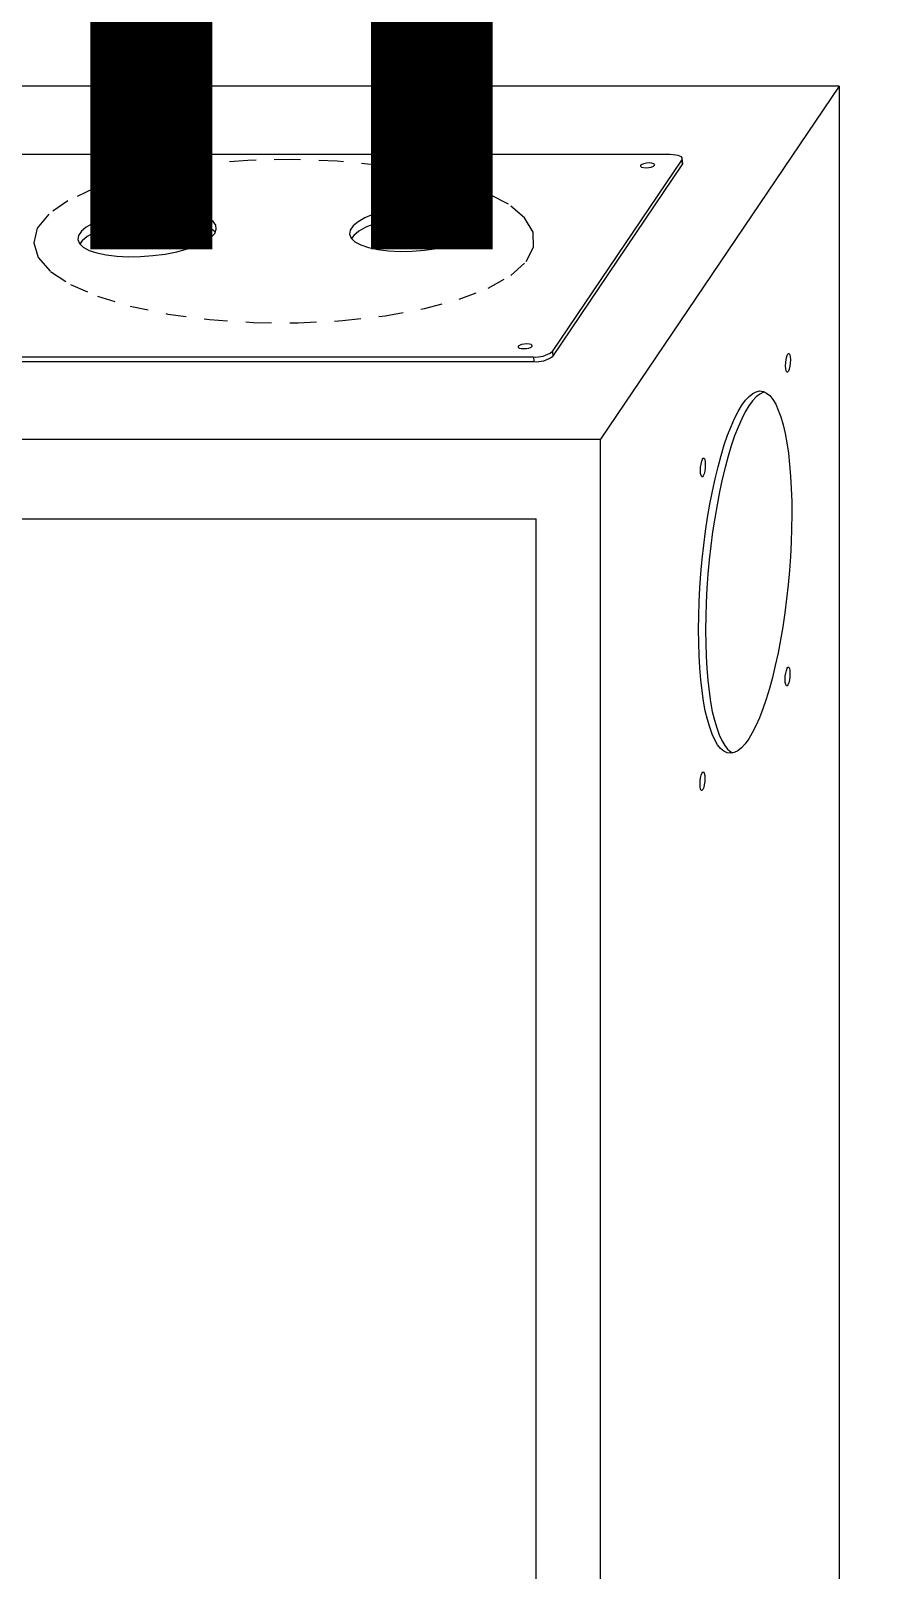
# Model space of a CAD drawing. Header units: millimetres. Extents: x 8533 to 164433, y 5768 to 115327.
# Drawn here: x 72250 to 72831, y 100483 to 101537 of the extents above; entities that cross this region are included whole.
import ezdxf

# ---------------------------------------------------------------- set-up
doc = ezdxf.new("R2010")
doc.units = ezdxf.units.MM
doc.header["$LTSCALE"] = 250
doc.linetypes.add('HIDDEN', pattern=[2, 1, -1])
doc.linetypes.add('HIDDENX2', pattern=[19.05, 12.7, -6.35])
doc.layers.add('06_G-ENP_심볼', color=3, linetype='Continuous')
doc.layers.add('10_G-ENP_매립관', color=80, linetype='HIDDENX2', lineweight=30)

msp = doc.modelspace()

# ---------------------------------------------------------------- linework, layer by layer
at = {"layer": '06_G-ENP_심볼', "color": 7, "linetype": 'Continuous', "lineweight": 25}
for p, q in [((72803.9, 101499.3, -0.1), (71587.1, 101499.3, -0.1)), ((72803.9, 101499.3, -0.1), (72640.3, 101257.4, -0.1)), ((72803.9, 101499.3, -0.1), (72803.9, 99669.9, -0.1)), ((72688.1, 101452.4, -0.1), (71637.4, 101452.4, -0.1)), ((72607.4, 101317.5, -0.1), (72696.2, 101448.7, -0.1)), ((72607.7, 101314.2, -0.1), (72696.4, 101445.5, -0.1)), ((72668.7, 101445.7, -0.1), (72667.9, 101445.1, -0.1)), ((72667.9, 101445.1, -0.1), (72667.9, 101444.5, -0.1)), ((72667.9, 101444.5, -0.1), (72668.5, 101443.9, -0.1)), ((72668.5, 101443.9, -0.1), (72669.8, 101443.6, -0.1)), ((72670.1, 101446.2, -0.1), (72668.7, 101445.7, -0.1)), ((72669.8, 101443.6, -0.1), (72671.6, 101443.4, -0.1)), ((72671.9, 101446.6, -0.1), (72670.1, 101446.2, -0.1)), ((72671.6, 101443.4, -0.1), (72673.5, 101443.6, -0.1)), ((72673.8, 101446.7, -0.1), (72671.9, 101446.6, -0.1)), ((72673.5, 101443.6, -0.1), (72675.2, 101443.9, -0.1)), ((72675.5, 101446.6, -0.1), (72673.8, 101446.7, -0.1)), ((72675.2, 101443.9, -0.1), (72676.6, 101444.5, -0.1)), ((72676.8, 101446.2, -0.1), (72675.5, 101446.6, -0.1)), ((72676.6, 101444.5, -0.1), (72677.4, 101445.1, -0.1)), ((72677.5, 101445.7, -0.1), (72676.8, 101446.2, -0.1)), ((72677.4, 101445.1, -0.1), (72677.5, 101445.7, -0.1)), ((72690.1, 101452.3, -0.1), (72688.1, 101452.4, -0.1)), ((72691.9, 101452.1, -0.1), (72690.1, 101452.3, -0.1)), ((72693.5, 101451.8, -0.1), (72691.9, 101452.1, -0.1)), ((72694.8, 101451.3, -0.1), (72693.5, 101451.8, -0.1)), ((72695.8, 101450.8, -0.1), (72694.8, 101451.3, -0.1)), ((72696.3, 101450.1, -0.1), (72695.8, 101450.8, -0.1)), ((72696.2, 101448.7, -0.1), (72696.4, 101449.4, -0.1)), ((72696.2, 101448.7, -0.1), (72696.4, 101445.5, -0.1)), ((72696.4, 101449.4, -0.1), (72696.3, 101450.1, -0.1)), ((72696.7, 101446.4, -0.1), (72696.4, 101449.7, -0.1)), ((72696.4, 101445.5, -0.1), (72696.7, 101446.2, -0.1)), ((72696.7, 101446.2, -0.1), (72696.7, 101446.4, -0.1)), ((72313.4, 101411.8, -0.4), (72305.7, 101410, -0.4)), ((72321.6, 101413.2, -0.4), (72313.4, 101411.8, -0.4)), ((72330.1, 101414.1, -0.4), (72321.6, 101413.2, -0.4)), ((72338.6, 101414.5, -0.4), (72330.1, 101414.1, -0.4)), ((72346.8, 101414.3, -0.4), (72338.6, 101414.5, -0.4)), ((72354.4, 101413.7, -0.4), (72346.8, 101414.3, -0.4)), ((72361.3, 101412.6, -0.4), (72354.4, 101413.7, -0.4)), ((72367.1, 101411, -0.4), (72361.3, 101412.6, -0.4)), ((72371.8, 101409, -0.4), (72367.1, 101411, -0.4)), ((72484.9, 101411.6, -0.4), (72479, 101409.1, -0.4)), ((72491.9, 101413.8, -0.4), (72484.9, 101411.6, -0.4)), ((72499.6, 101415.6, -0.4), (72491.9, 101413.8, -0.4)), ((72507.8, 101416.9, -0.4), (72499.6, 101415.6, -0.4)), ((72516.3, 101417.8, -0.4), (72507.8, 101416.9, -0.4)), ((72516.8, 101411.3, -0.4), (72508.3, 101410.4, -0.4)), ((72524.7, 101418.2, -0.4), (72516.3, 101417.8, -0.4)), ((72525.3, 101411.7, -0.4), (72516.8, 101411.3, -0.4)), ((72532.9, 101418.1, -0.4), (72524.7, 101418.2, -0.4)), ((72533.5, 101411.5, -0.4), (72525.3, 101411.7, -0.4)), ((72540.6, 101417.4, -0.4), (72532.9, 101418.1, -0.4)), ((72541.1, 101410.9, -0.4), (72533.5, 101411.5, -0.4)), ((72547.4, 101416.3, -0.4), (72540.6, 101417.4, -0.4)), ((72548, 101409.8, -0.4), (72541.1, 101410.9, -0.4)), ((72553.3, 101414.7, -0.4), (72547.4, 101416.3, -0.4)), ((72557.9, 101412.7, -0.4), (72553.3, 101414.7, -0.4)), ((72561.2, 101410.4, -0.4), (72557.9, 101412.7, -0.4)), ((72288.1, 101402.7, -0.4), (72284.8, 101399.9, -0.4)), ((72292.9, 101405.4, -0.4), (72288.1, 101402.7, -0.4)), ((72298.8, 101407.9, -0.4), (72292.9, 101405.4, -0.4)), ((72299.4, 101401.4, -0.4), (72293.4, 101398.9, -0.4)), ((72305.7, 101410, -0.4), (72298.8, 101407.9, -0.4)), ((72306.3, 101403.5, -0.4), (72299.4, 101401.4, -0.4)), ((72314, 101405.3, -0.4), (72306.3, 101403.5, -0.4)), ((72322.2, 101406.7, -0.4), (72314, 101405.3, -0.4)), ((72330.7, 101407.6, -0.4), (72322.2, 101406.7, -0.4)), ((72339.2, 101407.9, -0.4), (72330.7, 101407.6, -0.4)), ((72347.3, 101407.8, -0.4), (72339.2, 101407.9, -0.4)), ((72355, 101407.2, -0.4), (72347.3, 101407.8, -0.4)), ((72361.9, 101406, -0.4), (72355, 101407.2, -0.4)), ((72367.7, 101404.5, -0.4), (72361.9, 101406, -0.4)), ((72372.3, 101402.5, -0.4), (72367.7, 101404.5, -0.4)), ((72375.1, 101406.7, -0.4), (72371.8, 101409, -0.4)), ((72375.6, 101400.1, -0.4), (72372.3, 101402.5, -0.4)), ((72376.9, 101404.1, -0.4), (72375.1, 101406.7, -0.4)), ((72376.1, 101398.4, -0.4), (72377.2, 101401.3, -0.4)), ((72377.2, 101401.3, -0.4), (72376.9, 101404.1, -0.4)), ((72469, 101400.7, -0.4), (72468.5, 101397.9, -0.4)), ((72470.9, 101403.6, -0.4), (72469, 101400.7, -0.4)), ((72474.3, 101406.4, -0.4), (72470.9, 101403.6, -0.4)), ((72479, 101409.1, -0.4), (72474.3, 101406.4, -0.4)), ((72479.6, 101402.6, -0.4), (72474.9, 101399.9, -0.4)), ((72485.5, 101405.1, -0.4), (72479.6, 101402.6, -0.4)), ((72492.4, 101407.2, -0.4), (72485.5, 101405.1, -0.4)), ((72500.1, 101409, -0.4), (72492.4, 101407.2, -0.4)), ((72508.3, 101410.4, -0.4), (72500.1, 101409, -0.4)), ((72553.8, 101408.2, -0.4), (72548, 101409.8, -0.4)), ((72558.5, 101406.2, -0.4), (72553.8, 101408.2, -0.4)), ((72561.8, 101403.9, -0.4), (72558.5, 101406.2, -0.4)), ((72559.5, 101399.3, -0.4), (72562.2, 101402.2, -0.4)), ((72563.1, 101407.8, -0.4), (72561.2, 101410.4, -0.4)), ((72562.7, 101402.9, -0.4), (72561.8, 101403.9, -0.4)), ((72562.2, 101402.2, -0.4), (72563.4, 101405, -0.4)), ((72563.4, 101405, -0.4), (72563.1, 101407.8, -0.4)), ((72282.8, 101397, -0.4), (72282.4, 101394.2, -0.4)), ((72282.4, 101394.2, -0.4), (72283.5, 101391.5, -0.4)), ((72284.8, 101399.9, -0.4), (72282.8, 101397, -0.4)), ((72283.5, 101391.5, -0.4), (72286, 101389, -0.4)), ((72285.3, 101393.4, -0.4), (72283.7, 101391.2, -0.4)), ((72288.7, 101396.2, -0.4), (72285.3, 101393.4, -0.4)), ((72293.4, 101398.9, -0.4), (72288.7, 101396.2, -0.4)), ((72357.5, 101387.9, -0.4), (72363.9, 101390.2, -0.4)), ((72363.9, 101390.2, -0.4), (72369.3, 101392.8, -0.4)), ((72369.3, 101392.8, -0.4), (72373.4, 101395.6, -0.4)), ((72373.4, 101395.6, -0.4), (72376.1, 101398.4, -0.4)), ((72376.5, 101399.2, -0.4), (72375.6, 101400.1, -0.4)), ((72468.5, 101397.9, -0.4), (72469.6, 101395.2, -0.4)), ((72469.6, 101395.2, -0.4), (72472.2, 101392.7, -0.4)), ((72471.5, 101397.1, -0.4), (72469.8, 101394.9, -0.4)), ((72474.9, 101399.9, -0.4), (72471.5, 101397.1, -0.4)), ((72472.2, 101392.7, -0.4), (72476.2, 101390.6, -0.4)), ((72476.2, 101390.6, -0.4), (72481.4, 101388.8, -0.4)), ((72536.3, 101389.6, -0.4), (72543.6, 101391.6, -0.4)), ((72543.6, 101391.6, -0.4), (72550.1, 101393.9, -0.4)), ((72550.1, 101393.9, -0.4), (72555.4, 101396.5, -0.4)), ((72555.4, 101396.5, -0.4), (72559.5, 101399.3, -0.4)), ((72286, 101389, -0.4), (72290, 101386.8, -0.4)), ((72290, 101386.8, -0.4), (72295.3, 101385.1, -0.4)), ((72295.3, 101385.1, -0.4), (72301.7, 101383.7, -0.4)), ((72301.7, 101383.7, -0.4), (72309, 101382.8, -0.4)), ((72309, 101382.8, -0.4), (72316.9, 101382.4, -0.4)), ((72316.9, 101382.4, -0.4), (72325.3, 101382.5, -0.4)), ((72325.3, 101382.5, -0.4), (72333.8, 101383.2, -0.4)), ((72333.8, 101383.2, -0.4), (72342.2, 101384.3, -0.4)), ((72342.2, 101384.3, -0.4), (72350.2, 101385.9, -0.4)), ((72350.2, 101385.9, -0.4), (72357.5, 101387.9, -0.4)), ((72481.4, 101388.8, -0.4), (72487.8, 101387.4, -0.4)), ((72487.8, 101387.4, -0.4), (72495.1, 101386.5, -0.4)), ((72495.1, 101386.5, -0.4), (72503.1, 101386.1, -0.4)), ((72503.1, 101386.1, -0.4), (72511.4, 101386.3, -0.4)), ((72511.4, 101386.3, -0.4), (72519.9, 101386.9, -0.4)), ((72519.9, 101386.9, -0.4), (72528.3, 101388, -0.4)), ((72528.3, 101388, -0.4), (72536.3, 101389.6, -0.4)), ((72584.1, 101321.1, -0.4), (72584, 101320.5, -0.4)), ((72584, 101320.5, -0.4), (72584.7, 101319.9, -0.4)), ((72584.9, 101321.7, -0.4), (72584.1, 101321.1, -0.4)), ((72584.7, 101319.9, -0.4), (72586, 101319.6, -0.4)), ((72586.3, 101322.3, -0.4), (72584.9, 101321.7, -0.4)), ((72586, 101319.6, -0.4), (72587.7, 101319.5, -0.4)), ((72588, 101322.6, -0.4), (72586.3, 101322.3, -0.4)), ((72587.7, 101319.5, -0.4), (72589.6, 101319.6, -0.4)), ((72589.9, 101322.7, -0.4), (72588, 101322.6, -0.4)), ((72589.6, 101319.6, -0.4), (72591.4, 101319.9, -0.4)), ((72591.7, 101322.6, -0.4), (72589.9, 101322.7, -0.4)), ((72591.4, 101319.9, -0.4), (72592.8, 101320.5, -0.4)), ((72593, 101322.3, -0.4), (72591.7, 101322.6, -0.4)), ((72592.8, 101320.5, -0.4), (72593.6, 101321.1, -0.4)), ((72593.6, 101321.7, -0.4), (72593, 101322.3, -0.4)), ((72593.6, 101321.1, -0.4), (72593.6, 101321.7, -0.4)), ((72607.4, 101317.5, -0.4), (72607.7, 101314.2, -0.4)), ((72768.5, 101315.5, -0.4), (72769.1, 101316.2, -0.4)), ((72769.1, 101316.2, -0.4), (72769.7, 101316.1, -0.4)), ((72769.7, 101316.1, -0.4), (72770.1, 101315.3, -0.4)), ((71543.7, 101313.8, -0.4), (72594.4, 101313.8, -0.4)), ((71544, 101310.6, -0.4), (72594.7, 101310.6, -0.4)), ((72594.4, 101313.8, -0.4), (72594.7, 101310.6, -0.4)), ((72767.2, 101307.7, -0.4), (72767.3, 101309.9, -0.4)), ((72767.3, 101305.7, -0.4), (72767.2, 101307.7, -0.4)), ((72767.3, 101309.9, -0.4), (72767.6, 101312.1, -0.4)), ((72767.5, 101304.3, -0.4), (72767.3, 101305.7, -0.4)), ((72767.6, 101312.1, -0.4), (72768, 101314.1, -0.4)), ((72768, 101314.1, -0.4), (72768.5, 101315.5, -0.4)), ((72769.7, 101305.5, -0.4), (72769.1, 101304.1, -0.4)), ((72770.1, 101307.4, -0.4), (72769.7, 101305.5, -0.4)), ((72770.1, 101315.3, -0.4), (72770.4, 101313.8, -0.4)), ((72770.4, 101309.6, -0.4), (72770.1, 101307.4, -0.4)), ((72770.4, 101313.8, -0.4), (72770.5, 101311.8, -0.4)), ((72770.5, 101311.8, -0.4), (72770.4, 101309.6, -0.4)), ((72768, 101303.4, -0.4), (72767.5, 101304.3, -0.4)), ((72768.5, 101303.4, -0.4), (72768, 101303.4, -0.4)), ((72769.1, 101304.1, -0.4), (72768.5, 101303.4, -0.4)), ((72739.7, 101284.1, -0.4), (72742.2, 101286.8, -0.4)), ((72742.2, 101286.8, -0.4), (72744.7, 101288.8, -0.4)), ((72747, 101286.4, -0.4), (72744.5, 101283.7, -0.4)), ((72744.7, 101288.8, -0.4), (72747.1, 101290, -0.4)), ((72749.5, 101288.4, -0.4), (72747, 101286.4, -0.4)), ((72747.1, 101290, -0.4), (72749.6, 101290.5, -0.4)), ((72752, 101289.6, -0.4), (72749.5, 101288.4, -0.4)), ((72749.6, 101290.5, -0.4), (72751.9, 101290.2, -0.4)), ((72751.9, 101290.2, -0.4), (72754.2, 101289.1, -0.4)), ((72752.8, 101289.9, -0.4), (72752, 101289.6, -0.4)), ((72754.2, 101289.1, -0.4), (72756.4, 101287.3, -0.4)), ((72756.4, 101287.3, -0.4), (72758.4, 101284.7, -0.4)), ((72758.4, 101284.7, -0.4), (72760.4, 101281.4, -0.4)), ((72732.2, 101271.7, -0.4), (72734.7, 101276.5, -0.4)), ((72734.7, 101276.5, -0.4), (72737.2, 101280.7, -0.4)), ((72739.5, 101276.1, -0.4), (72737.1, 101271.3, -0.4)), ((72737.2, 101280.7, -0.4), (72739.7, 101284.1, -0.4)), ((72742, 101280.3, -0.4), (72739.5, 101276.1, -0.4)), ((72744.5, 101283.7, -0.4), (72742, 101280.3, -0.4)), ((72760.4, 101281.4, -0.4), (72762.2, 101277.4, -0.4)), ((72762.2, 101277.4, -0.4), (72763.9, 101272.7, -0.4)), ((72727.5, 101260.1, -0.4), (72729.8, 101266.2, -0.4)), ((72729.8, 101266.2, -0.4), (72732.2, 101271.7, -0.4)), ((72734.6, 101265.8, -0.4), (72732.3, 101259.7, -0.4)), ((72737.1, 101271.3, -0.4), (72734.6, 101265.8, -0.4)), ((72763.9, 101272.7, -0.4), (72765.5, 101267.4, -0.4)), ((72765.5, 101267.4, -0.4), (72766.8, 101261.4, -0.4)), ((71423.5, 101257.4, -0.4), (72640.3, 101257.4, -0.4)), ((72640.3, 99428, -0.4), (72640.3, 101257.4, -0.4)), ((72723, 101246.3, -0.4), (72725.2, 101253.5, -0.4)), ((72725.2, 101253.5, -0.4), (72727.5, 101260.1, -0.4)), ((72730, 101253, -0.4), (72727.8, 101245.8, -0.4)), ((72732.3, 101259.7, -0.4), (72730, 101253, -0.4)), ((72766.8, 101261.4, -0.4), (72768.1, 101254.9, -0.4)), ((72768.1, 101254.9, -0.4), (72769.1, 101247.8, -0.4)), ((72709.3, 101240.4, -0.4), (72709.7, 101242.3, -0.4)), ((72709.7, 101242.3, -0.4), (72710.3, 101243.7, -0.4)), ((72710.3, 101243.7, -0.4), (72710.8, 101244.4, -0.4)), ((72710.8, 101244.4, -0.4), (72711.4, 101244.4, -0.4)), ((72711.4, 101244.4, -0.4), (72711.8, 101243.5, -0.4)), ((72711.8, 101243.5, -0.4), (72712.1, 101242, -0.4)), ((72720.9, 101238.6, -0.4), (72723, 101246.3, -0.4)), ((72727.8, 101245.8, -0.4), (72725.7, 101238.1, -0.4)), ((72769.1, 101247.8, -0.4), (72769.9, 101240.2, -0.4)), ((72708.9, 101236, -0.4), (72709, 101238.2, -0.4)), ((72709, 101234, -0.4), (72708.9, 101236, -0.4)), ((72709, 101238.2, -0.4), (72709.3, 101240.4, -0.4)), ((72709.3, 101232.5, -0.4), (72709, 101234, -0.4)), ((72709.7, 101231.7, -0.4), (72709.3, 101232.5, -0.4)), ((72710.2, 101231.6, -0.4), (72709.7, 101231.7, -0.4)), ((72710.8, 101232.3, -0.4), (72710.2, 101231.6, -0.4)), ((72711.4, 101233.7, -0.4), (72710.8, 101232.3, -0.4)), ((72711.8, 101235.6, -0.4), (72711.4, 101233.7, -0.4)), ((72712.1, 101237.8, -0.4), (72711.8, 101235.6, -0.4)), ((72712.1, 101242, -0.4), (72712.2, 101240.1, -0.4)), ((72712.2, 101240.1, -0.4), (72712.1, 101237.8, -0.4)), ((72718.9, 101230.4, -0.4), (72720.9, 101238.6, -0.4)), ((72725.7, 101238.1, -0.4), (72723.7, 101230, -0.4)), ((72769.9, 101240.2, -0.4), (72770.6, 101232.1, -0.4)), ((72770.6, 101232.1, -0.4), (72771.1, 101223.7, -0.4)), ((72715.4, 101213, -0.4), (72717.1, 101221.9, -0.4)), ((72717.1, 101221.9, -0.4), (72718.9, 101230.4, -0.4)), ((72721.9, 101221.5, -0.4), (72720.2, 101212.6, -0.4)), ((72723.7, 101230, -0.4), (72721.9, 101221.5, -0.4)), ((72771.1, 101223.7, -0.4), (72771.4, 101214.8, -0.4)), ((72713.8, 101203.8, -0.4), (72715.4, 101213, -0.4)), ((72720.2, 101212.6, -0.4), (72718.6, 101203.4, -0.4)), ((72771.4, 101214.8, -0.4), (72771.5, 101205.7, -0.4)), ((71466.7, 101203, -0.4), (72596.3, 101203, -0.4)), ((72596.3, 99482.6, -0.4), (72596.3, 101203, -0.4)), ((72712.4, 101194.4, -0.4), (72713.8, 101203.8, -0.4)), ((72718.6, 101203.4, -0.4), (72717.2, 101194, -0.4)), ((72771.5, 101205.7, -0.4), (72771.3, 101196.4, -0.4)), ((72711.2, 101184.9, -0.4), (72712.4, 101194.4, -0.4)), ((72717.2, 101194, -0.4), (72716, 101184.4, -0.4)), ((72771.3, 101196.4, -0.4), (72771, 101186.8, -0.4)), ((72710.1, 101175.2, -0.4), (72711.2, 101184.9, -0.4)), ((72716, 101184.4, -0.4), (72714.9, 101174.8, -0.4)), ((72771, 101186.8, -0.4), (72770.5, 101177.2, -0.4)), ((72709.2, 101165.4, -0.4), (72710.1, 101175.2, -0.4)), ((72714.9, 101174.8, -0.4), (72714, 101165, -0.4)), ((72770.5, 101177.2, -0.4), (72769.8, 101167.4, -0.4)), ((72708.5, 101155.7, -0.4), (72709.2, 101165.4, -0.4)), ((72714, 101165, -0.4), (72713.3, 101155.3, -0.4)), ((72769.8, 101167.4, -0.4), (72769, 101157.7, -0.4)), ((72708, 101146, -0.4), (72708.5, 101155.7, -0.4)), ((72713.3, 101155.3, -0.4), (72712.8, 101145.6, -0.4)), ((72767.9, 101148, -0.4), (72766.7, 101138.4, -0.4)), ((72769, 101157.7, -0.4), (72767.9, 101148, -0.4)), ((72707.7, 101136.5, -0.4), (72708, 101146, -0.4)), ((72712.8, 101145.6, -0.4), (72712.5, 101136.1, -0.4)), ((72766.7, 101138.4, -0.4), (72765.3, 101129, -0.4)), ((72707.6, 101127.1, -0.4), (72707.7, 101136.5, -0.4)), ((72707.7, 101118, -0.4), (72707.6, 101127.1, -0.4)), ((72712.5, 101136.1, -0.4), (72712.4, 101126.7, -0.4)), ((72712.4, 101126.7, -0.4), (72712.5, 101117.6, -0.4)), ((72765.3, 101129, -0.4), (72763.7, 101119.9, -0.4)), ((72708, 101109.2, -0.4), (72707.7, 101118, -0.4)), ((72712.5, 101117.6, -0.4), (72712.8, 101108.8, -0.4)), ((72763.7, 101119.9, -0.4), (72762, 101111, -0.4)), ((72708.5, 101100.8, -0.4), (72708, 101109.2, -0.4)), ((72712.8, 101108.8, -0.4), (72713.3, 101100.3, -0.4)), ((72762, 101111, -0.4), (72760.1, 101102.5, -0.4)), ((72709.1, 101092.7, -0.4), (72708.5, 101100.8, -0.4)), ((72713.3, 101100.3, -0.4), (72713.9, 101092.3, -0.4)), ((72760.1, 101102.5, -0.4), (72758.2, 101094.3, -0.4)), ((72766.9, 101092.8, -0.4), (72767, 101095, -0.4)), ((72767, 101095, -0.4), (72767.3, 101097.2, -0.4)), ((72767.3, 101097.2, -0.4), (72767.7, 101099.1, -0.4)), ((72767.7, 101099.1, -0.4), (72768.3, 101100.5, -0.4)), ((72768.3, 101100.5, -0.4), (72768.8, 101101.3, -0.4)), ((72768.8, 101101.3, -0.4), (72769.4, 101101.2, -0.4)), ((72769.4, 101101.2, -0.4), (72769.8, 101100.4, -0.4)), ((72769.8, 101100.4, -0.4), (72770.1, 101098.9, -0.4)), ((72770.1, 101094.7, -0.4), (72769.8, 101092.5, -0.4)), ((72770.1, 101098.9, -0.4), (72770.2, 101096.9, -0.4)), ((72770.2, 101096.9, -0.4), (72770.1, 101094.7, -0.4)), ((72710, 101085.1, -0.4), (72709.1, 101092.7, -0.4)), ((72711, 101078, -0.4), (72710, 101085.1, -0.4)), ((72713.9, 101092.3, -0.4), (72714.8, 101084.7, -0.4)), ((72714.8, 101084.7, -0.4), (72715.8, 101077.6, -0.4)), ((72756.1, 101086.6, -0.4), (72753.9, 101079.4, -0.4)), ((72758.2, 101094.3, -0.4), (72756.1, 101086.6, -0.4)), ((72767, 101090.8, -0.4), (72766.9, 101092.8, -0.4)), ((72767.3, 101089.3, -0.4), (72767, 101090.8, -0.4)), ((72767.7, 101088.5, -0.4), (72767.3, 101089.3, -0.4)), ((72768.2, 101088.4, -0.4), (72767.7, 101088.5, -0.4)), ((72768.8, 101089.2, -0.4), (72768.2, 101088.4, -0.4)), ((72769.4, 101090.6, -0.4), (72768.8, 101089.2, -0.4)), ((72769.8, 101092.5, -0.4), (72769.4, 101090.6, -0.4)), ((72712.2, 101071.4, -0.4), (72711, 101078, -0.4)), ((72715.8, 101077.6, -0.4), (72717, 101071, -0.4)), ((72753.9, 101079.4, -0.4), (72751.6, 101072.7, -0.4)), ((72713.6, 101065.5, -0.4), (72712.2, 101071.4, -0.4)), ((72715.2, 101060.1, -0.4), (72713.6, 101065.5, -0.4)), ((72717, 101071, -0.4), (72718.4, 101065, -0.4)), ((72718.4, 101065, -0.4), (72720, 101059.7, -0.4)), ((72749.2, 101066.6, -0.4), (72746.8, 101061.2, -0.4)), ((72751.6, 101072.7, -0.4), (72749.2, 101066.6, -0.4)), ((72716.8, 101055.4, -0.4), (72715.2, 101060.1, -0.4)), ((72718.7, 101051.4, -0.4), (72716.8, 101055.4, -0.4)), ((72720, 101059.7, -0.4), (72721.7, 101055, -0.4)), ((72721.7, 101055, -0.4), (72723.5, 101051, -0.4)), ((72744.4, 101056.3, -0.4), (72741.9, 101052.2, -0.4)), ((72746.8, 101061.2, -0.4), (72744.4, 101056.3, -0.4)), ((72720.6, 101048.1, -0.4), (72718.7, 101051.4, -0.4)), ((72722.7, 101045.6, -0.4), (72720.6, 101048.1, -0.4)), ((72724.9, 101043.7, -0.4), (72722.7, 101045.6, -0.4)), ((72723.5, 101051, -0.4), (72725.5, 101047.7, -0.4)), ((72727.2, 101042.7, -0.4), (72724.9, 101043.7, -0.4)), ((72725.5, 101047.7, -0.4), (72727.5, 101045.1, -0.4)), ((72729.5, 101042.4, -0.4), (72727.2, 101042.7, -0.4)), ((72727.5, 101045.1, -0.4), (72729.7, 101043.3, -0.4)), ((72731.9, 101042.8, -0.4), (72729.5, 101042.4, -0.4)), ((72729.7, 101043.3, -0.4), (72731.1, 101042.6, -0.4)), ((72734.4, 101044, -0.4), (72731.9, 101042.8, -0.4)), ((72736.9, 101046, -0.4), (72734.4, 101044, -0.4)), ((72739.4, 101048.7, -0.4), (72736.9, 101046, -0.4)), ((72741.9, 101052.2, -0.4), (72739.4, 101048.7, -0.4)), ((72708.6, 101021.1, -0.4), (72708.7, 101023.3, -0.4)), ((72708.7, 101019.1, -0.4), (72708.6, 101021.1, -0.4)), ((72708.7, 101023.3, -0.4), (72709, 101025.5, -0.4)), ((72709, 101025.5, -0.4), (72709.4, 101027.4, -0.4)), ((72709.4, 101027.4, -0.4), (72710, 101028.8, -0.4)), ((72710, 101028.8, -0.4), (72710.5, 101029.5, -0.4)), ((72710.5, 101029.5, -0.4), (72711.1, 101029.4, -0.4)), ((72711.1, 101029.4, -0.4), (72711.5, 101028.6, -0.4)), ((72711.5, 101020.7, -0.4), (72711.1, 101018.8, -0.4)), ((72711.5, 101028.6, -0.4), (72711.8, 101027.1, -0.4)), ((72711.8, 101022.9, -0.4), (72711.5, 101020.7, -0.4)), ((72711.8, 101027.1, -0.4), (72711.9, 101025.2, -0.4)), ((72711.9, 101025.2, -0.4), (72711.8, 101022.9, -0.4)), ((72709, 101017.6, -0.4), (72708.7, 101019.1, -0.4)), ((72709.4, 101016.8, -0.4), (72709, 101017.6, -0.4)), ((72709.9, 101016.7, -0.4), (72709.4, 101016.8, -0.4)), ((72710.5, 101017.4, -0.4), (72709.9, 101016.7, -0.4)), ((72711.1, 101018.8, -0.4), (72710.5, 101017.4, -0.4))]:
    msp.add_line(p, q, dxfattribs=at)
at = {"layer": '06_G-ENP_심볼', "color": 1, "linetype": 'HIDDEN', "lineweight": 25, "ltscale": 0.05}
for p, q in [((72368.8, 101446, -0.1), (72340.6, 101441.9, -0.1)), ((72398.7, 101448.4, -0.1), (72368.8, 101446, -0.1)), ((72429.4, 101449.1, -0.1), (72398.7, 101448.4, -0.1)), ((72459.9, 101447.9, -0.1), (72429.4, 101449.1, -0.1)), ((72489.2, 101445, -0.1), (72459.9, 101447.9, -0.1)), ((72516.5, 101440.4, -0.1), (72489.2, 101445, -0.1)), ((72315.2, 101436.2, -0.1), (72293.2, 101429.1, -0.1)), ((72340.6, 101441.9, -0.1), (72315.2, 101436.2, -0.1)), ((72540.7, 101434.3, -0.1), (72516.5, 101440.4, -0.1)), ((72561.2, 101426.9, -0.1), (72540.7, 101434.3, -0.1)), ((72293.2, 101429.1, -0.1), (72275.4, 101420.8, -0.1)), ((72577.3, 101418.4, -0.1), (72561.2, 101426.9, -0.1)), ((72262.4, 101411.7, -0.4), (72254.5, 101402, -0.4)), ((72275.4, 101420.8, -0.4), (72262.4, 101411.7, -0.4)), ((72588.4, 101409, -0.4), (72577.3, 101418.4, -0.4)), ((72254.5, 101402, -0.4), (72252.1, 101391.9, -0.4)), ((72594.3, 101399.2, -0.4), (72588.4, 101409, -0.4)), ((72252.1, 101391.9, -0.4), (72255.2, 101382, -0.4)), ((72594.6, 101389.1, -0.4), (72594.3, 101399.2, -0.4)), ((72255.2, 101382, -0.4), (72263.7, 101372.3, -0.4)), ((72579, 101369.7, -0.4), (72589.5, 101379.2, -0.4)), ((72589.5, 101379.2, -0.4), (72594.6, 101389.1, -0.4)), ((72263.7, 101372.3, -0.4), (72277.4, 101363.4, -0.4)), ((72563.5, 101361, -0.4), (72579, 101369.7, -0.4)), ((72277.4, 101363.4, -0.4), (72295.8, 101355.4, -0.4)), ((72543.6, 101353.3, -0.4), (72563.5, 101361, -0.4)), ((72295.8, 101355.4, -0.4), (72318.2, 101348.6, -0.4)), ((72318.2, 101348.6, -0.4), (72344.1, 101343.2, -0.4)), ((72519.8, 101346.9, -0.4), (72543.6, 101353.3, -0.4)), ((72344.1, 101343.2, -0.4), (72372.5, 101339.4, -0.4)), ((72372.5, 101339.4, -0.4), (72402.6, 101337.4, -0.4)), ((72402.6, 101337.4, -0.4), (72433.3, 101337.1, -0.4)), ((72433.3, 101337.1, -0.4), (72463.7, 101338.7, -0.4)), ((72463.7, 101338.7, -0.4), (72492.8, 101342, -0.4)), ((72492.8, 101342, -0.4), (72519.8, 101346.9, -0.4))]:
    msp.add_line(p, q, dxfattribs=at)
at = {"layer": '06_G-ENP_심볼', "color": 7, "linetype": 'Continuous', "lineweight": 25}
for centre in [(72596.1, 101332.5, -0.4), (72596.4, 101329.3, -0.4)]:
    msp.add_arc(centre, 18.8, 264.6731, 306.7253, dxfattribs=at)
at = {"layer": '10_G-ENP_매립관', "color": 2, "linetype": 'ByBlock', "const_width": 83.4, "elevation": -0.4}
for points in [[(72332.7, 101387.5), (72332.7, 106030.6), (81941, 106030.6), (81941, 99946.5)], [(72524.9, 101387.6), (72524.9, 103172.2), (76279.7, 103172.2), (76279.7, 100885.8)]]:
    msp.add_lwpolyline(points, dxfattribs=at)

doc.saveas('drawing.dxf')
